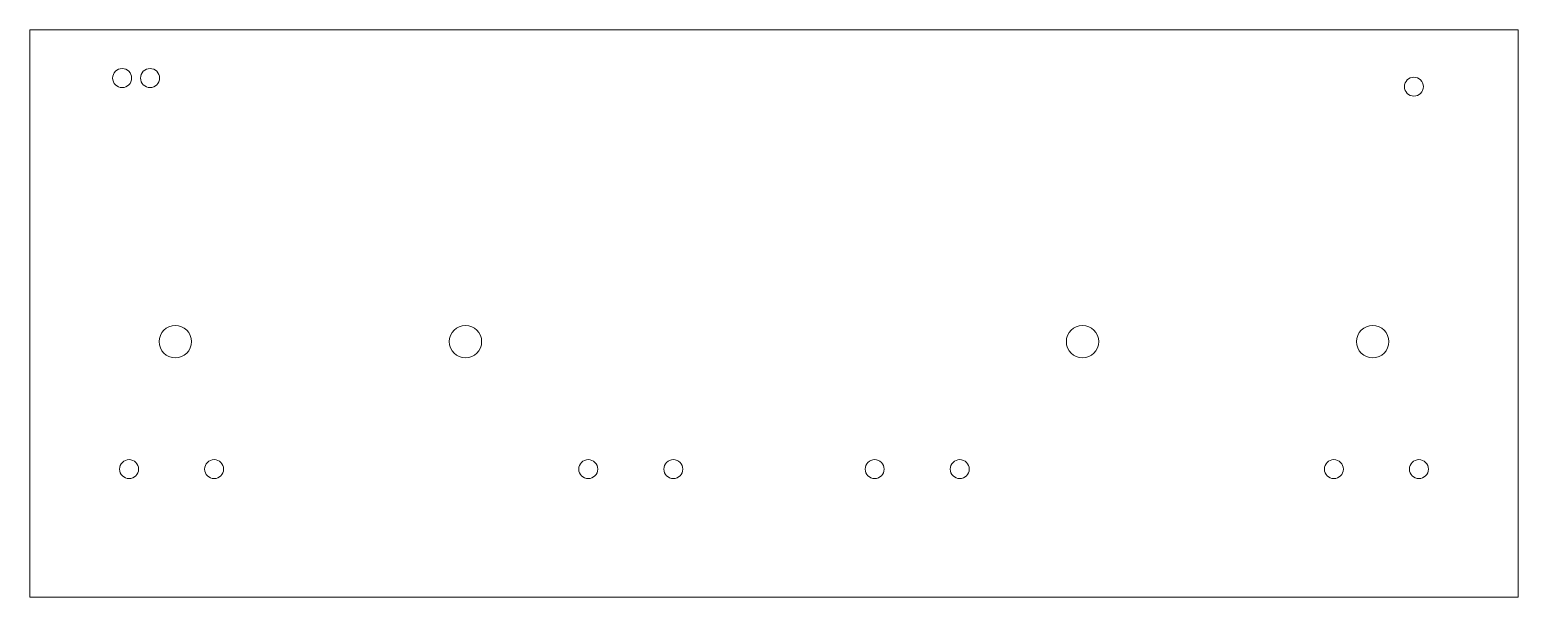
# Model space of a CAD drawing. Header units: millimetres. Extents: x -67 to 67, y -32 to 19.
import ezdxf

# ---------------------------------------------------------------- set-up
doc = ezdxf.new("R2010")
doc.units = ezdxf.units.MM

msp = doc.modelspace()

# ---------------------------------------------------------------- linework, layer by layer
at = {"color": 7, "linetype": 'Continuous', "lineweight": 15}
for p, q in [((-66.67, 19.05), (-66.67, -31.75)), ((66.67, 19.05), (-66.67, 19.05)), ((66.67, -31.75), (66.67, 19.05)), ((-66.67, -31.75), (66.67, -31.75))]:
    msp.add_line(p, q, dxfattribs=at)
for centre, radius in [((-58.4, 14.73), 0.85), ((-55.9, 14.73), 0.85), ((57.33, 13.96), 0.85), ((-53.64, -8.87), 1.45), ((-27.64, -8.87), 1.45), ((27.64, -8.87), 1.45), ((53.64, -8.87), 1.45), ((-57.78, -20.28), 0.85), ((-50.16, -20.28), 0.85), ((-16.64, -20.28), 0.85), ((-9.02, -20.28), 0.85), ((9.02, -20.28), 0.85), ((16.64, -20.28), 0.85), ((50.16, -20.28), 0.85), ((57.78, -20.28), 0.85)]:
    msp.add_circle(centre, radius, dxfattribs=at)

doc.saveas('drawing.dxf')
